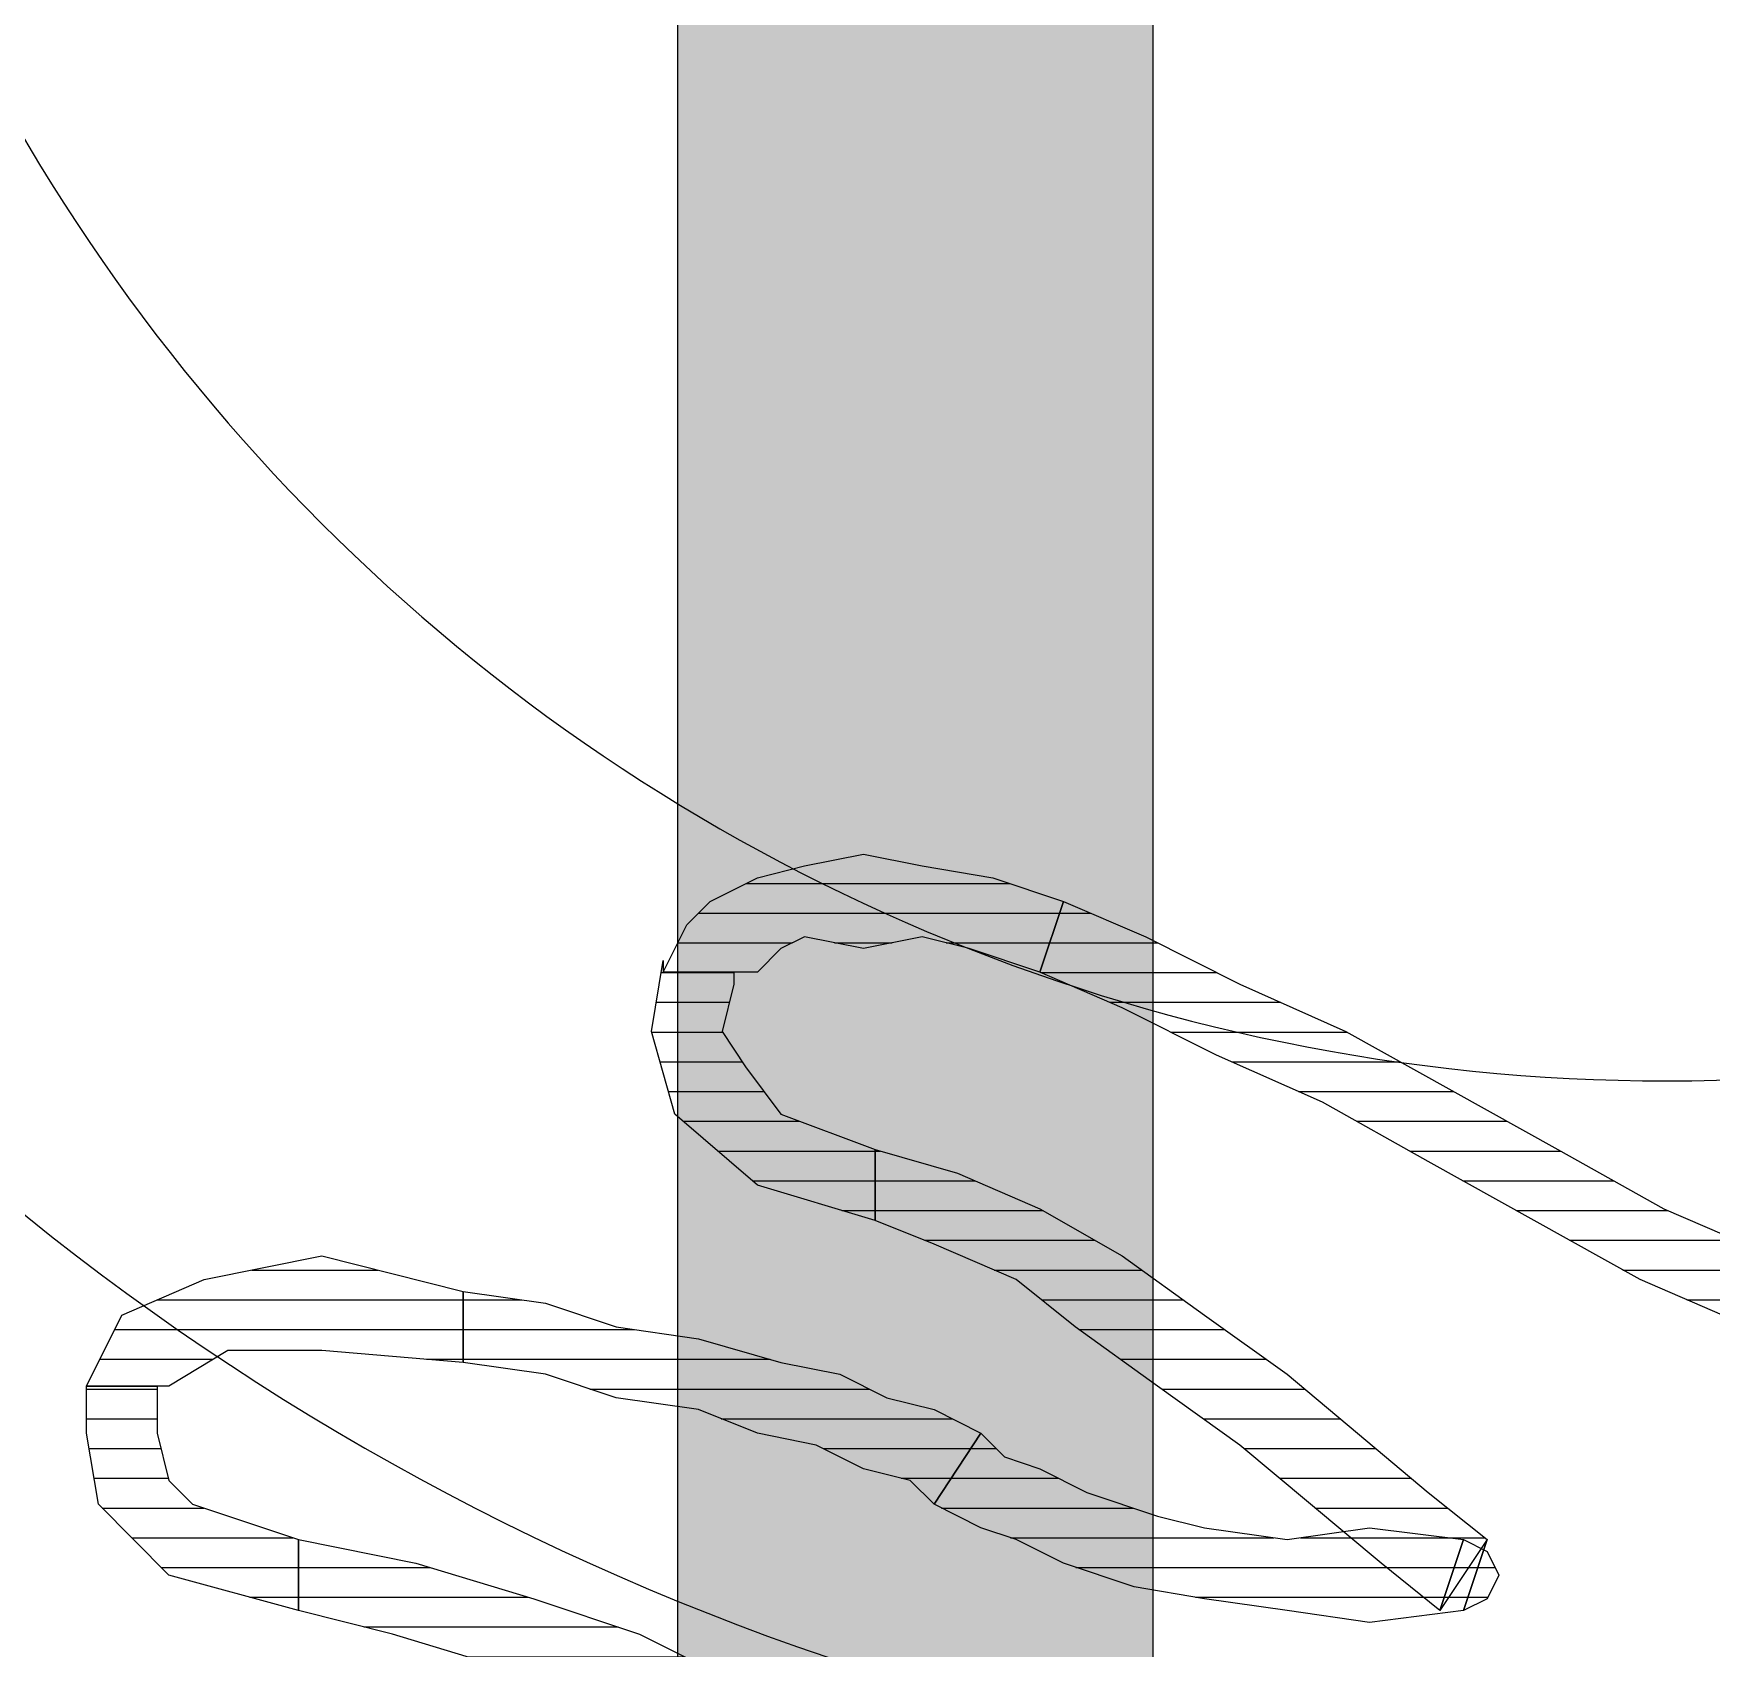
# Model space of a CAD drawing. Extents: x -29316 to 80307, y 54266 to 73016.
# Drawn here: x 21634.1 to 21641.15, y 55424.38 to 55431.17 of the extents above; entities that cross this region are included whole.
import ezdxf

# ---------------------------------------------------------------- set-up
doc = ezdxf.new("R2010")
doc.units = 0
for name, color, linetype in [('İnsan', 50, 'Continuous'), ('mobilya', 107, 'Continuous'), ('OC-Mutfak_Ekipman', 252, 'Continuous')]:
    doc.layers.add(name, color=color, linetype=linetype)
doc.layers.add('PLAN', color=253, linetype='Continuous', lineweight=15)
doc.layers.add('Tezgah', color=7, linetype='Continuous', lineweight=9)
pattern_1 = [(360, (-5108.51305, -673.59423), (1e-16, 0.125), [25])]

# ---------------------------------------------------------------- blocks, each defined once
blk = doc.blocks.new('KULE180')
at = {"layer": 'PLAN'}
h = blk.add_hatch(color=256, dxfattribs=at)
h.dxf.hatch_style = 1
h.paths.add_polyline_path([(36101.7485, -112547.0349, 0.414214), (36102.7485, -112546.0349, 0.414214), (36101.7485, -112545.0349), (35923.7485, -112545.0349, 0.414209), (35922.7485, -112546.0349, 0.414214), (35923.7485, -112547.0349)])
h.paths.add_polyline_path([(35923.7485, -112554.2009, 0.414209), (35922.7485, -112555.2009, 0.414214), (35923.7485, -112556.2009), (36101.7485, -112556.2009, 0.414214), (36102.7485, -112555.2009, 0.414214), (36101.7485, -112554.2009)])
h.paths.add_polyline_path([(36101.7485, -112565.3669, 0.414214), (36102.7485, -112564.3669, 0.414214), (36101.7485, -112563.3669), (35923.7485, -112563.3669, 0.414209), (35922.7485, -112564.3669, 0.414214), (35923.7485, -112565.3669)])
at = {"layer": 'OC-Mutfak_Ekipman'}
for p, q in [((36101.7485, -112554.2009), (35923.7485, -112554.2009)), ((35923.7485, -112556.2009), (36101.7485, -112556.2009))]:
    blk.add_line(p, q, dxfattribs=at)
blk = doc.blocks.new('A$C2F7A1A77')
at = {"layer": 'mobilya', "color": 3}
for radius in [11, 8]:
    blk.add_circle((17.5118, 21.8152), radius, dxfattribs=at)
blk = doc.blocks.new('InsanKadın')
at = {"layer": 'İnsan'}
h = blk.add_hatch(dxfattribs=at)
h.set_pattern_fill('DC_LINES', scale=0.1, style=0)
h.set_pattern_definition(pattern_1)
edge = h.paths.add_edge_path(flags=0)
edge.add_line((16.0612, 45.4158), (16.5553, 45.5152))
edge.add_line((16.5553, 45.5152), (17.0504, 45.6642))
edge.add_line((17.0504, 45.6642), (17.4957, 45.8132))
edge.add_line((17.4957, 45.8132), (17.8913, 46.0119))
edge.add_line((17.8913, 46.0119), (18.2877, 46.2106))
edge.add_line((18.2877, 46.2106), (18.733, 46.459))
edge.add_line((18.733, 46.459), (19.0299, 46.6577))
edge.add_line((19.0299, 46.6577), (19.3268, 46.8067))
edge.add_line((19.3268, 46.8067), (19.2272, 47.1047))
edge.add_line((19.2272, 47.1047), (18.9303, 46.9558))
edge.add_line((18.9303, 46.9558), (18.5348, 46.757))
edge.add_line((18.5348, 46.757), (18.1881, 46.5087))
edge.add_line((18.1881, 46.5087), (17.7926, 46.3099))
edge.add_line((17.7926, 46.3099), (17.3971, 46.1113))
edge.add_line((17.3971, 46.1113), (16.9518, 45.9623))
edge.add_line((16.9518, 45.9623), (16.4567, 45.8132))
edge.add_line((16.4567, 45.8132), (16.0612, 45.7139))
h = blk.add_hatch(dxfattribs=at)
h.set_pattern_fill('DC_LINES', scale=0.1, style=0)
h.set_pattern_definition(pattern_1)
edge = h.paths.add_edge_path(flags=0)
edge.add_line((16.0612, 45.4158), (16.5553, 45.5152))
edge.add_line((16.5553, 45.5152), (17.0504, 45.6642))
edge.add_line((17.0504, 45.6642), (17.4957, 45.8132))
edge.add_line((17.4957, 45.8132), (17.8913, 46.0119))
edge.add_line((17.8913, 46.0119), (18.2877, 46.2106))
edge.add_line((18.2877, 46.2106), (18.733, 46.459))
edge.add_line((18.733, 46.459), (19.0299, 46.6577))
edge.add_line((19.0299, 46.6577), (19.3268, 46.8067))
edge.add_line((19.3268, 46.8067), (19.2272, 47.1047))
edge.add_line((19.2272, 47.1047), (18.9303, 46.9558))
edge.add_line((18.9303, 46.9558), (18.5348, 46.757))
edge.add_line((18.5348, 46.757), (18.1881, 46.5087))
edge.add_line((18.1881, 46.5087), (17.7926, 46.3099))
edge.add_line((17.7926, 46.3099), (17.3971, 46.1113))
edge.add_line((17.3971, 46.1113), (16.9518, 45.9623))
edge.add_line((16.9518, 45.9623), (16.4567, 45.8132))
edge.add_line((16.4567, 45.8132), (16.0612, 45.7139))
h = blk.add_hatch(dxfattribs=at)
h.set_pattern_fill('DC_LINES', scale=0.1, style=0)
h.set_pattern_definition(pattern_1)
edge = h.paths.add_edge_path(flags=0)
edge.add_line((15.4674, 44.7701), (15.4674, 44.9688))
edge.add_line((15.4674, 44.9688), (15.5172, 45.1674))
edge.add_line((15.5172, 45.1674), (15.6159, 45.2668))
edge.add_line((15.6159, 45.2668), (16.0612, 45.4158))
edge.add_line((16.0612, 45.4158), (16.0612, 45.7139))
edge.add_line((16.0612, 45.7139), (15.5172, 45.5648))
edge.add_line((15.5172, 45.5648), (15.2204, 45.2668))
edge.add_line((15.2204, 45.2668), (15.1705, 44.9688))
edge.add_line((15.1705, 44.9688), (15.1705, 44.7701))
h = blk.add_hatch(dxfattribs=at)
h.set_pattern_fill('DC_LINES', scale=0.1, style=0)
h.set_pattern_definition(pattern_1)
edge = h.paths.add_edge_path(flags=0)
edge.add_line((15.4674, 44.7701), (15.4674, 44.9688))
edge.add_line((15.4674, 44.9688), (15.5172, 45.1674))
edge.add_line((15.5172, 45.1674), (15.6159, 45.2668))
edge.add_line((15.6159, 45.2668), (16.0612, 45.4158))
edge.add_line((16.0612, 45.4158), (16.0612, 45.7139))
edge.add_line((16.0612, 45.7139), (15.5172, 45.5648))
edge.add_line((15.5172, 45.5648), (15.2204, 45.2668))
edge.add_line((15.2204, 45.2668), (15.1705, 44.9688))
edge.add_line((15.1705, 44.9688), (15.1705, 44.7701))
h = blk.add_hatch(dxfattribs=at)
h.set_pattern_fill('DC_LINES', scale=0.1, style=0)
h.set_pattern_definition(pattern_1)
edge = h.paths.add_edge_path(flags=0)
edge.add_line((18.485, 43.7766), (18.8317, 43.8759))
edge.add_line((18.8317, 43.8759), (19.1784, 44.0249))
edge.add_line((19.1784, 44.0249), (19.5241, 44.2236))
edge.add_line((19.5241, 44.2236), (19.8707, 44.472))
edge.add_line((19.8707, 44.472), (20.2174, 44.7203))
edge.add_line((20.2174, 44.7203), (20.5133, 44.9688))
edge.add_line((20.5133, 44.9688), (20.8102, 45.2172))
edge.add_line((20.8102, 45.2172), (21.0582, 45.4158))
edge.add_line((21.0582, 45.4158), (20.86, 45.7139))
edge.add_line((20.86, 45.7139), (20.6129, 45.5152))
edge.add_line((20.6129, 45.5152), (20.3161, 45.2668))
edge.add_line((20.3161, 45.2668), (20.0192, 45.0184))
edge.add_line((20.0192, 45.0184), (19.6725, 44.7701))
edge.add_line((19.6725, 44.7701), (19.3268, 44.5217))
edge.add_line((19.3268, 44.5217), (19.0788, 44.323))
edge.add_line((19.0788, 44.323), (18.733, 44.174))
edge.add_line((18.733, 44.174), (18.485, 44.0747))
h = blk.add_hatch(dxfattribs=at)
h.set_pattern_fill('DC_LINES', scale=0.1, style=0)
h.set_pattern_definition(pattern_1)
edge = h.paths.add_edge_path(flags=0)
edge.add_line((18.485, 43.7766), (18.8317, 43.8759))
edge.add_line((18.8317, 43.8759), (19.1784, 44.0249))
edge.add_line((19.1784, 44.0249), (19.5241, 44.2236))
edge.add_line((19.5241, 44.2236), (19.8707, 44.472))
edge.add_line((19.8707, 44.472), (20.2174, 44.7203))
edge.add_line((20.2174, 44.7203), (20.5133, 44.9688))
edge.add_line((20.5133, 44.9688), (20.8102, 45.2172))
edge.add_line((20.8102, 45.2172), (21.0582, 45.4158))
edge.add_line((21.0582, 45.4158), (20.86, 45.7139))
edge.add_line((20.86, 45.7139), (20.6129, 45.5152))
edge.add_line((20.6129, 45.5152), (20.3161, 45.2668))
edge.add_line((20.3161, 45.2668), (20.0192, 45.0184))
edge.add_line((20.0192, 45.0184), (19.6725, 44.7701))
edge.add_line((19.6725, 44.7701), (19.3268, 44.5217))
edge.add_line((19.3268, 44.5217), (19.0788, 44.323))
edge.add_line((19.0788, 44.323), (18.733, 44.174))
edge.add_line((18.733, 44.174), (18.485, 44.0747))
h = blk.add_hatch(dxfattribs=at)
h.set_pattern_fill('DC_LINES', scale=0.1, style=0)
h.set_pattern_definition(pattern_1)
edge = h.paths.add_edge_path(flags=0)
edge.add_line((21.0582, 45.4158), (20.9586, 45.7139))
edge.add_line((20.9586, 45.7139), (20.5631, 45.7636))
edge.add_line((20.5631, 45.7636), (20.2174, 45.7139))
edge.add_line((20.2174, 45.7139), (19.8707, 45.6642))
edge.add_line((19.8707, 45.6642), (19.5739, 45.6145))
edge.add_line((19.5739, 45.6145), (19.277, 45.5152))
edge.add_line((19.277, 45.5152), (19.0788, 45.4158))
edge.add_line((19.0788, 45.4158), (18.9303, 45.3662))
edge.add_line((18.9303, 45.3662), (18.733, 45.2668))
edge.add_line((18.733, 45.2668), (18.9303, 44.9688))
edge.add_line((18.9303, 44.9688), (19.0299, 45.0681))
edge.add_line((19.0299, 45.0681), (19.1784, 45.1177))
edge.add_line((19.1784, 45.1177), (19.3756, 45.2172))
edge.add_line((19.3756, 45.2172), (19.6725, 45.3165))
edge.add_line((19.6725, 45.3165), (19.8707, 45.3662))
edge.add_line((19.8707, 45.3662), (20.2174, 45.4158))
edge.add_line((20.2174, 45.4158), (20.5631, 45.3662))
edge.add_line((20.5631, 45.3662), (20.9586, 45.4158))
edge.add_line((20.9586, 45.4158), (20.86, 45.7139))
edge.add_line((20.86, 45.7139), (20.9586, 45.4158))
edge.add_line((20.9586, 45.4158), (21.0582, 45.4655))
edge.add_line((21.0582, 45.4655), (21.1071, 45.5648))
edge.add_line((21.1071, 45.5648), (21.0582, 45.6642))
edge.add_line((21.0582, 45.6642), (20.9586, 45.7139))
h = blk.add_hatch(dxfattribs=at)
h.set_pattern_fill('DC_LINES', scale=0.1, style=0)
h.set_pattern_definition(pattern_1)
edge = h.paths.add_edge_path(flags=0)
edge.add_line((21.0582, 45.4158), (20.9586, 45.7139))
edge.add_line((20.9586, 45.7139), (20.5631, 45.7636))
edge.add_line((20.5631, 45.7636), (20.2174, 45.7139))
edge.add_line((20.2174, 45.7139), (19.8707, 45.6642))
edge.add_line((19.8707, 45.6642), (19.5739, 45.6145))
edge.add_line((19.5739, 45.6145), (19.277, 45.5152))
edge.add_line((19.277, 45.5152), (19.0788, 45.4158))
edge.add_line((19.0788, 45.4158), (18.9303, 45.3662))
edge.add_line((18.9303, 45.3662), (18.733, 45.2668))
edge.add_line((18.733, 45.2668), (18.9303, 44.9688))
edge.add_line((18.9303, 44.9688), (19.0299, 45.0681))
edge.add_line((19.0299, 45.0681), (19.1784, 45.1177))
edge.add_line((19.1784, 45.1177), (19.3756, 45.2172))
edge.add_line((19.3756, 45.2172), (19.6725, 45.3165))
edge.add_line((19.6725, 45.3165), (19.8707, 45.3662))
edge.add_line((19.8707, 45.3662), (20.2174, 45.4158))
edge.add_line((20.2174, 45.4158), (20.5631, 45.3662))
edge.add_line((20.5631, 45.3662), (20.9586, 45.4158))
edge.add_line((20.9586, 45.4158), (20.86, 45.7139))
edge.add_line((20.86, 45.7139), (20.9586, 45.4158))
edge.add_line((20.9586, 45.4158), (21.0582, 45.4655))
edge.add_line((21.0582, 45.4655), (21.1071, 45.5648))
edge.add_line((21.1071, 45.5648), (21.0582, 45.6642))
edge.add_line((21.0582, 45.6642), (20.9586, 45.7139))
h = blk.add_hatch(dxfattribs=at)
h.set_pattern_fill('DC_LINES', scale=0.1, style=0)
h.set_pattern_definition(pattern_1)
edge = h.paths.add_edge_path(flags=0)
edge.add_line((18.733, 45.2668), (18.6334, 45.1674))
edge.add_line((18.6334, 45.1674), (18.4362, 45.1177))
edge.add_line((18.4362, 45.1177), (18.2379, 45.0184))
edge.add_line((18.2379, 45.0184), (17.9909, 44.9688))
edge.add_line((17.9909, 44.9688), (17.7428, 44.8694))
edge.add_line((17.7428, 44.8694), (17.3971, 44.8198))
edge.add_line((17.3971, 44.8198), (17.1002, 44.7203))
edge.add_line((17.1002, 44.7203), (16.7536, 44.6707))
edge.add_line((16.7536, 44.6707), (16.7536, 44.3727))
edge.add_line((16.7536, 44.3727), (17.1002, 44.4224))
edge.add_line((17.1002, 44.4224), (17.3971, 44.5217))
edge.add_line((17.3971, 44.5217), (17.7428, 44.5714))
edge.add_line((17.7428, 44.5714), (18.0895, 44.6707))
edge.add_line((18.0895, 44.6707), (18.3366, 44.7203))
edge.add_line((18.3366, 44.7203), (18.5348, 44.8198))
edge.add_line((18.5348, 44.8198), (18.733, 44.8694))
edge.add_line((18.733, 44.8694), (18.9303, 44.9688))
h = blk.add_hatch(dxfattribs=at)
h.set_pattern_fill('DC_LINES', scale=0.1, style=0)
h.set_pattern_definition(pattern_1)
edge = h.paths.add_edge_path(flags=0)
edge.add_line((18.733, 45.2668), (18.6334, 45.1674))
edge.add_line((18.6334, 45.1674), (18.4362, 45.1177))
edge.add_line((18.4362, 45.1177), (18.2379, 45.0184))
edge.add_line((18.2379, 45.0184), (17.9909, 44.9688))
edge.add_line((17.9909, 44.9688), (17.7428, 44.8694))
edge.add_line((17.7428, 44.8694), (17.3971, 44.8198))
edge.add_line((17.3971, 44.8198), (17.1002, 44.7203))
edge.add_line((17.1002, 44.7203), (16.7536, 44.6707))
edge.add_line((16.7536, 44.6707), (16.7536, 44.3727))
edge.add_line((16.7536, 44.3727), (17.1002, 44.4224))
edge.add_line((17.1002, 44.4224), (17.3971, 44.5217))
edge.add_line((17.3971, 44.5217), (17.7428, 44.5714))
edge.add_line((17.7428, 44.5714), (18.0895, 44.6707))
edge.add_line((18.0895, 44.6707), (18.3366, 44.7203))
edge.add_line((18.3366, 44.7203), (18.5348, 44.8198))
edge.add_line((18.5348, 44.8198), (18.733, 44.8694))
edge.add_line((18.733, 44.8694), (18.9303, 44.9688))
h = blk.add_hatch(dxfattribs=at)
h.set_pattern_fill('DC_LINES', scale=0.1, style=0)
h.set_pattern_definition(pattern_1)
edge = h.paths.add_edge_path(flags=0)
edge.add_line((16.7536, 44.6707), (16.1598, 44.621))
edge.add_line((16.1598, 44.621), (15.7643, 44.621))
edge.add_line((15.7643, 44.621), (15.5172, 44.7701))
edge.add_line((15.5172, 44.7701), (15.4674, 44.7701))
edge.add_line((15.4674, 44.7701), (15.1705, 44.7701))
edge.add_line((15.1705, 44.7701), (15.319, 44.472))
edge.add_line((15.319, 44.472), (15.6657, 44.323))
edge.add_line((15.6657, 44.323), (16.1598, 44.2236))
edge.add_line((16.1598, 44.2236), (16.7536, 44.3727))
h = blk.add_hatch(dxfattribs=at)
h.set_pattern_fill('DC_LINES', scale=0.1, style=0)
h.set_pattern_definition(pattern_1)
edge = h.paths.add_edge_path(flags=0)
edge.add_line((16.7536, 44.6707), (16.1598, 44.621))
edge.add_line((16.1598, 44.621), (15.7643, 44.621))
edge.add_line((15.7643, 44.621), (15.5172, 44.7701))
edge.add_line((15.5172, 44.7701), (15.4674, 44.7701))
edge.add_line((15.4674, 44.7701), (15.1705, 44.7701))
edge.add_line((15.1705, 44.7701), (15.319, 44.472))
edge.add_line((15.319, 44.472), (15.6657, 44.323))
edge.add_line((15.6657, 44.323), (16.1598, 44.2236))
edge.add_line((16.1598, 44.2236), (16.7536, 44.3727))
h = blk.add_hatch(dxfattribs=at)
h.set_pattern_fill('DC_LINES', scale=0.1, style=0)
h.set_pattern_definition(pattern_1)
edge = h.paths.add_edge_path(flags=0)
edge.add_line((22.2946, 44.621), (22.0475, 44.472))
edge.add_line((22.0475, 44.472), (21.7008, 44.323))
edge.add_line((21.7008, 44.323), (21.2555, 44.0747))
edge.add_line((21.2555, 44.0747), (20.8102, 43.8262))
edge.add_line((20.8102, 43.8262), (20.3659, 43.5778))
edge.add_line((20.3659, 43.5778), (19.9205, 43.3792))
edge.add_line((19.9205, 43.3792), (19.5241, 43.1805))
edge.add_line((19.5241, 43.1805), (19.1784, 43.0315))
edge.add_line((19.1784, 43.0315), (19.277, 42.7334))
edge.add_line((19.277, 42.7334), (19.6237, 42.8825))
edge.add_line((19.6237, 42.8825), (20.0192, 43.0811))
edge.add_line((20.0192, 43.0811), (20.4645, 43.2799))
edge.add_line((20.4645, 43.2799), (20.9098, 43.5282))
edge.add_line((20.9098, 43.5282), (21.3551, 43.7766))
edge.add_line((21.3551, 43.7766), (21.8004, 44.0249))
edge.add_line((21.8004, 44.0249), (22.1461, 44.174))
edge.add_line((22.1461, 44.174), (22.3942, 44.323))
h = blk.add_hatch(dxfattribs=at)
h.set_pattern_fill('DC_LINES', scale=0.1, style=0)
h.set_pattern_definition(pattern_1)
edge = h.paths.add_edge_path(flags=0)
edge.add_line((22.2946, 44.621), (22.0475, 44.472))
edge.add_line((22.0475, 44.472), (21.7008, 44.323))
edge.add_line((21.7008, 44.323), (21.2555, 44.0747))
edge.add_line((21.2555, 44.0747), (20.8102, 43.8262))
edge.add_line((20.8102, 43.8262), (20.3659, 43.5778))
edge.add_line((20.3659, 43.5778), (19.9205, 43.3792))
edge.add_line((19.9205, 43.3792), (19.5241, 43.1805))
edge.add_line((19.5241, 43.1805), (19.1784, 43.0315))
edge.add_line((19.1784, 43.0315), (19.277, 42.7334))
edge.add_line((19.277, 42.7334), (19.6237, 42.8825))
edge.add_line((19.6237, 42.8825), (20.0192, 43.0811))
edge.add_line((20.0192, 43.0811), (20.4645, 43.2799))
edge.add_line((20.4645, 43.2799), (20.9098, 43.5282))
edge.add_line((20.9098, 43.5282), (21.3551, 43.7766))
edge.add_line((21.3551, 43.7766), (21.8004, 44.0249))
edge.add_line((21.8004, 44.0249), (22.1461, 44.174))
edge.add_line((22.1461, 44.174), (22.3942, 44.323))
h = blk.add_hatch(dxfattribs=at)
h.set_pattern_fill('DC_LINES', scale=0.1, style=0)
h.set_pattern_definition(pattern_1)
edge = h.paths.add_edge_path(flags=0)
edge.add_line((17.8913, 43.0315), (17.8913, 43.0811))
edge.add_line((17.8913, 43.0811), (17.8424, 43.2799))
edge.add_line((17.8424, 43.2799), (17.9411, 43.4288))
edge.add_line((17.9411, 43.4288), (18.0895, 43.6276))
edge.add_line((18.0895, 43.6276), (18.485, 43.7766))
edge.add_line((18.485, 43.7766), (18.485, 44.0747))
edge.add_line((18.485, 44.0747), (17.9909, 43.9256))
edge.add_line((17.9909, 43.9256), (17.6442, 43.6276))
edge.add_line((17.6442, 43.6276), (17.5455, 43.2799))
edge.add_line((17.5455, 43.2799), (17.5944, 42.9818))
edge.add_line((17.5944, 42.9818), (17.5944, 43.0315))
h = blk.add_hatch(dxfattribs=at)
h.set_pattern_fill('DC_LINES', scale=0.1, style=0)
h.set_pattern_definition(pattern_1)
edge = h.paths.add_edge_path(flags=0)
edge.add_line((17.8913, 43.0315), (17.8913, 43.0811))
edge.add_line((17.8913, 43.0811), (17.8424, 43.2799))
edge.add_line((17.8424, 43.2799), (17.9411, 43.4288))
edge.add_line((17.9411, 43.4288), (18.0895, 43.6276))
edge.add_line((18.0895, 43.6276), (18.485, 43.7766))
edge.add_line((18.485, 43.7766), (18.485, 44.0747))
edge.add_line((18.485, 44.0747), (17.9909, 43.9256))
edge.add_line((17.9909, 43.9256), (17.6442, 43.6276))
edge.add_line((17.6442, 43.6276), (17.5455, 43.2799))
edge.add_line((17.5455, 43.2799), (17.5944, 42.9818))
edge.add_line((17.5944, 42.9818), (17.5944, 43.0315))
h = blk.add_hatch(dxfattribs=at)
h.set_pattern_fill('DC_LINES', scale=0.1, style=0)
h.set_pattern_definition(pattern_1)
edge = h.paths.add_edge_path(flags=0)
edge.add_line((19.1784, 43.0315), (18.8815, 42.9321))
edge.add_line((18.8815, 42.9321), (18.6832, 42.8825))
edge.add_line((18.6832, 42.8825), (18.4362, 42.9321))
edge.add_line((18.4362, 42.9321), (18.1881, 42.8825))
edge.add_line((18.1881, 42.8825), (18.0895, 42.9321))
edge.add_line((18.0895, 42.9321), (17.9909, 43.0315))
edge.add_line((17.9909, 43.0315), (17.8913, 43.0315))
edge.add_line((17.8913, 43.0315), (17.5944, 43.0315))
edge.add_line((17.5944, 43.0315), (17.694, 42.8328))
edge.add_line((17.694, 42.8328), (17.7926, 42.7334))
edge.add_line((17.7926, 42.7334), (17.9909, 42.634))
edge.add_line((17.9909, 42.634), (18.1881, 42.5844))
edge.add_line((18.1881, 42.5844), (18.4362, 42.5347))
edge.add_line((18.4362, 42.5347), (18.6832, 42.5844))
edge.add_line((18.6832, 42.5844), (18.9801, 42.634))
edge.add_line((18.9801, 42.634), (19.277, 42.7334))
h = blk.add_hatch(dxfattribs=at)
h.set_pattern_fill('DC_LINES', scale=0.1, style=0)
h.set_pattern_definition(pattern_1)
edge = h.paths.add_edge_path(flags=0)
edge.add_line((19.1784, 43.0315), (18.8815, 42.9321))
edge.add_line((18.8815, 42.9321), (18.6832, 42.8825))
edge.add_line((18.6832, 42.8825), (18.4362, 42.9321))
edge.add_line((18.4362, 42.9321), (18.1881, 42.8825))
edge.add_line((18.1881, 42.8825), (18.0895, 42.9321))
edge.add_line((18.0895, 42.9321), (17.9909, 43.0315))
edge.add_line((17.9909, 43.0315), (17.8913, 43.0315))
edge.add_line((17.8913, 43.0315), (17.5944, 43.0315))
edge.add_line((17.5944, 43.0315), (17.694, 42.8328))
edge.add_line((17.694, 42.8328), (17.7926, 42.7334))
edge.add_line((17.7926, 42.7334), (17.9909, 42.634))
edge.add_line((17.9909, 42.634), (18.1881, 42.5844))
edge.add_line((18.1881, 42.5844), (18.4362, 42.5347))
edge.add_line((18.4362, 42.5347), (18.6832, 42.5844))
edge.add_line((18.6832, 42.5844), (18.9801, 42.634))
edge.add_line((18.9801, 42.634), (19.277, 42.7334))
at = {"layer": 'İnsan', "color": 7, "flags": 128}
for points in [[(16.0612, 45.4158), (16.0612, 45.4158), (16.5553, 45.5152), (17.0504, 45.6642), (17.4957, 45.8132), (17.8913, 46.0119), (18.2877, 46.2106), (18.733, 46.459), (19.0299, 46.6577), (19.3268, 46.8067), (19.2272, 47.1047), (18.9303, 46.9558), (18.5348, 46.757), (18.1881, 46.5087), (17.7926, 46.3099), (17.3971, 46.1113), (16.9518, 45.9623), (16.4567, 45.8132), (16.0612, 45.7139), (16.0612, 45.7139), (16.0612, 45.4158)], [(16.0612, 45.4158), (16.0612, 45.4158), (16.5553, 45.5152), (17.0504, 45.6642), (17.4957, 45.8132), (17.8913, 46.0119), (18.2877, 46.2106), (18.733, 46.459), (19.0299, 46.6577), (19.3268, 46.8067), (19.2272, 47.1047), (18.9303, 46.9558), (18.5348, 46.757), (18.1881, 46.5087), (17.7926, 46.3099), (17.3971, 46.1113), (16.9518, 45.9623), (16.4567, 45.8132), (16.0612, 45.7139), (16.0612, 45.7139), (16.0612, 45.4158)], [(15.4674, 44.7701), (15.4674, 44.7701), (15.4674, 44.9688), (15.5172, 45.1674), (15.6159, 45.2668), (16.0612, 45.4158), (16.0612, 45.7139), (15.5172, 45.5648), (15.2204, 45.2668), (15.1705, 44.9688), (15.1705, 44.7701), (15.1705, 44.7701), (15.4674, 44.7701)], [(15.4674, 44.7701), (15.4674, 44.7701), (15.4674, 44.9688), (15.5172, 45.1674), (15.6159, 45.2668), (16.0612, 45.4158), (16.0612, 45.7139), (15.5172, 45.5648), (15.2204, 45.2668), (15.1705, 44.9688), (15.1705, 44.7701), (15.1705, 44.7701), (15.4674, 44.7701)], [(18.485, 43.7766), (18.485, 43.7766), (18.8317, 43.8759), (19.1784, 44.0249), (19.5241, 44.2236), (19.8707, 44.472), (20.2174, 44.7203), (20.5133, 44.9688), (20.8102, 45.2172), (21.0582, 45.4158), (20.86, 45.7139), (20.6129, 45.5152), (20.3161, 45.2668), (20.0192, 45.0184), (19.6725, 44.7701), (19.3268, 44.5217), (19.0788, 44.323), (18.733, 44.174), (18.485, 44.0747), (18.485, 44.0747), (18.485, 43.7766)], [(18.485, 43.7766), (18.485, 43.7766), (18.8317, 43.8759), (19.1784, 44.0249), (19.5241, 44.2236), (19.8707, 44.472), (20.2174, 44.7203), (20.5133, 44.9688), (20.8102, 45.2172), (21.0582, 45.4158), (20.86, 45.7139), (20.6129, 45.5152), (20.3161, 45.2668), (20.0192, 45.0184), (19.6725, 44.7701), (19.3268, 44.5217), (19.0788, 44.323), (18.733, 44.174), (18.485, 44.0747), (18.485, 44.0747), (18.485, 43.7766)], [(21.0582, 45.4158), (20.9586, 45.7139), (20.5631, 45.7636), (20.2174, 45.7139), (19.8707, 45.6642), (19.5739, 45.6145), (19.277, 45.5152), (19.0788, 45.4158), (18.9303, 45.3662), (18.733, 45.2668), (18.9303, 44.9688), (19.0299, 45.0681), (19.1784, 45.1177), (19.3756, 45.2172), (19.6725, 45.3165), (19.8707, 45.3662), (20.2174, 45.4158), (20.5631, 45.3662), (20.9586, 45.4158), (20.86, 45.7139), (20.9586, 45.4158), (21.0582, 45.4655), (21.1071, 45.5648), (21.0582, 45.6642), (20.9586, 45.7139), (21.0582, 45.4158)], [(21.0582, 45.4158), (20.9586, 45.7139), (20.5631, 45.7636), (20.2174, 45.7139), (19.8707, 45.6642), (19.5739, 45.6145), (19.277, 45.5152), (19.0788, 45.4158), (18.9303, 45.3662), (18.733, 45.2668), (18.9303, 44.9688), (19.0299, 45.0681), (19.1784, 45.1177), (19.3756, 45.2172), (19.6725, 45.3165), (19.8707, 45.3662), (20.2174, 45.4158), (20.5631, 45.3662), (20.9586, 45.4158), (20.86, 45.7139), (20.9586, 45.4158), (21.0582, 45.4655), (21.1071, 45.5648), (21.0582, 45.6642), (20.9586, 45.7139), (21.0582, 45.4158)], [(18.733, 45.2668), (18.733, 45.2668), (18.6334, 45.1674), (18.4362, 45.1177), (18.2379, 45.0184), (17.9909, 44.9688), (17.7428, 44.8694), (17.3971, 44.8198), (17.1002, 44.7203), (16.7536, 44.6707), (16.7536, 44.3727), (17.1002, 44.4224), (17.3971, 44.5217), (17.7428, 44.5714), (18.0895, 44.6707), (18.3366, 44.7203), (18.5348, 44.8198), (18.733, 44.8694), (18.9303, 44.9688), (18.9303, 44.9688), (18.733, 45.2668)], [(18.733, 45.2668), (18.733, 45.2668), (18.6334, 45.1674), (18.4362, 45.1177), (18.2379, 45.0184), (17.9909, 44.9688), (17.7428, 44.8694), (17.3971, 44.8198), (17.1002, 44.7203), (16.7536, 44.6707), (16.7536, 44.3727), (17.1002, 44.4224), (17.3971, 44.5217), (17.7428, 44.5714), (18.0895, 44.6707), (18.3366, 44.7203), (18.5348, 44.8198), (18.733, 44.8694), (18.9303, 44.9688), (18.9303, 44.9688), (18.733, 45.2668)], [(16.7536, 44.6707), (16.7536, 44.6707), (16.1598, 44.621), (15.7643, 44.621), (15.5172, 44.7701), (15.4674, 44.7701), (15.1705, 44.7701), (15.319, 44.472), (15.6657, 44.323), (16.1598, 44.2236), (16.7536, 44.3727), (16.7536, 44.3727), (16.7536, 44.6707)], [(16.7536, 44.6707), (16.7536, 44.6707), (16.1598, 44.621), (15.7643, 44.621), (15.5172, 44.7701), (15.4674, 44.7701), (15.1705, 44.7701), (15.319, 44.472), (15.6657, 44.323), (16.1598, 44.2236), (16.7536, 44.3727), (16.7536, 44.3727), (16.7536, 44.6707)], [(22.2946, 44.621), (22.2946, 44.621), (22.0475, 44.472), (21.7008, 44.323), (21.2555, 44.0747), (20.8102, 43.8262), (20.3659, 43.5778), (19.9205, 43.3792), (19.5241, 43.1805), (19.1784, 43.0315), (19.277, 42.7334), (19.6237, 42.8825), (20.0192, 43.0811), (20.4645, 43.2799), (20.9098, 43.5282), (21.3551, 43.7766), (21.8004, 44.0249), (22.1461, 44.174), (22.3942, 44.323), (22.3942, 44.323), (22.2946, 44.621)], [(22.2946, 44.621), (22.2946, 44.621), (22.0475, 44.472), (21.7008, 44.323), (21.2555, 44.0747), (20.8102, 43.8262), (20.3659, 43.5778), (19.9205, 43.3792), (19.5241, 43.1805), (19.1784, 43.0315), (19.277, 42.7334), (19.6237, 42.8825), (20.0192, 43.0811), (20.4645, 43.2799), (20.9098, 43.5282), (21.3551, 43.7766), (21.8004, 44.0249), (22.1461, 44.174), (22.3942, 44.323), (22.3942, 44.323), (22.2946, 44.621)], [(17.8913, 43.0315), (17.8913, 43.0811), (17.8424, 43.2799), (17.9411, 43.4288), (18.0895, 43.6276), (18.485, 43.7766), (18.485, 44.0747), (17.9909, 43.9256), (17.6442, 43.6276), (17.5455, 43.2799), (17.5944, 42.9818), (17.5944, 43.0315), (17.8913, 43.0315)], [(17.8913, 43.0315), (17.8913, 43.0811), (17.8424, 43.2799), (17.9411, 43.4288), (18.0895, 43.6276), (18.485, 43.7766), (18.485, 44.0747), (17.9909, 43.9256), (17.6442, 43.6276), (17.5455, 43.2799), (17.5944, 42.9818), (17.5944, 43.0315), (17.8913, 43.0315)], [(19.1784, 43.0315), (19.1784, 43.0315), (18.8815, 42.9321), (18.6832, 42.8825), (18.4362, 42.9321), (18.1881, 42.8825), (18.0895, 42.9321), (17.9909, 43.0315), (17.8913, 43.0315), (17.8913, 43.0315), (17.5944, 43.0315), (17.694, 42.8328), (17.7926, 42.7334), (17.9909, 42.634), (18.1881, 42.5844), (18.4362, 42.5347), (18.6832, 42.5844), (18.9801, 42.634), (19.277, 42.7334), (19.277, 42.7334), (19.1784, 43.0315)], [(19.1784, 43.0315), (19.1784, 43.0315), (18.8815, 42.9321), (18.6832, 42.8825), (18.4362, 42.9321), (18.1881, 42.8825), (18.0895, 42.9321), (17.9909, 43.0315), (17.8913, 43.0315), (17.8913, 43.0315), (17.5944, 43.0315), (17.694, 42.8328), (17.7926, 42.7334), (17.9909, 42.634), (18.1881, 42.5844), (18.4362, 42.5347), (18.6832, 42.5844), (18.9801, 42.634), (19.277, 42.7334), (19.277, 42.7334), (19.1784, 43.0315)]]:
    blk.add_lwpolyline(points, close=True, dxfattribs=at)
at = {"layer": 'İnsan', "color": 7, "rotation": 270}
blk.add_blockref('A$C2F7A1A77', (0, 53), dxfattribs=at)

msp = doc.modelspace()

# ---------------------------------------------------------------- block references
at = {"layer": 'PLAN', "rotation": 90}
msp.add_blockref('KULE180', (-90917.3958, 19447.8922), dxfattribs=at)
at = {"layer": 'Tezgah', "xscale": -1, "rotation": 180}
msp.add_blockref('InsanKadın', (21619.1509, 55470.2521), dxfattribs=at)

doc.saveas('drawing.dxf')
